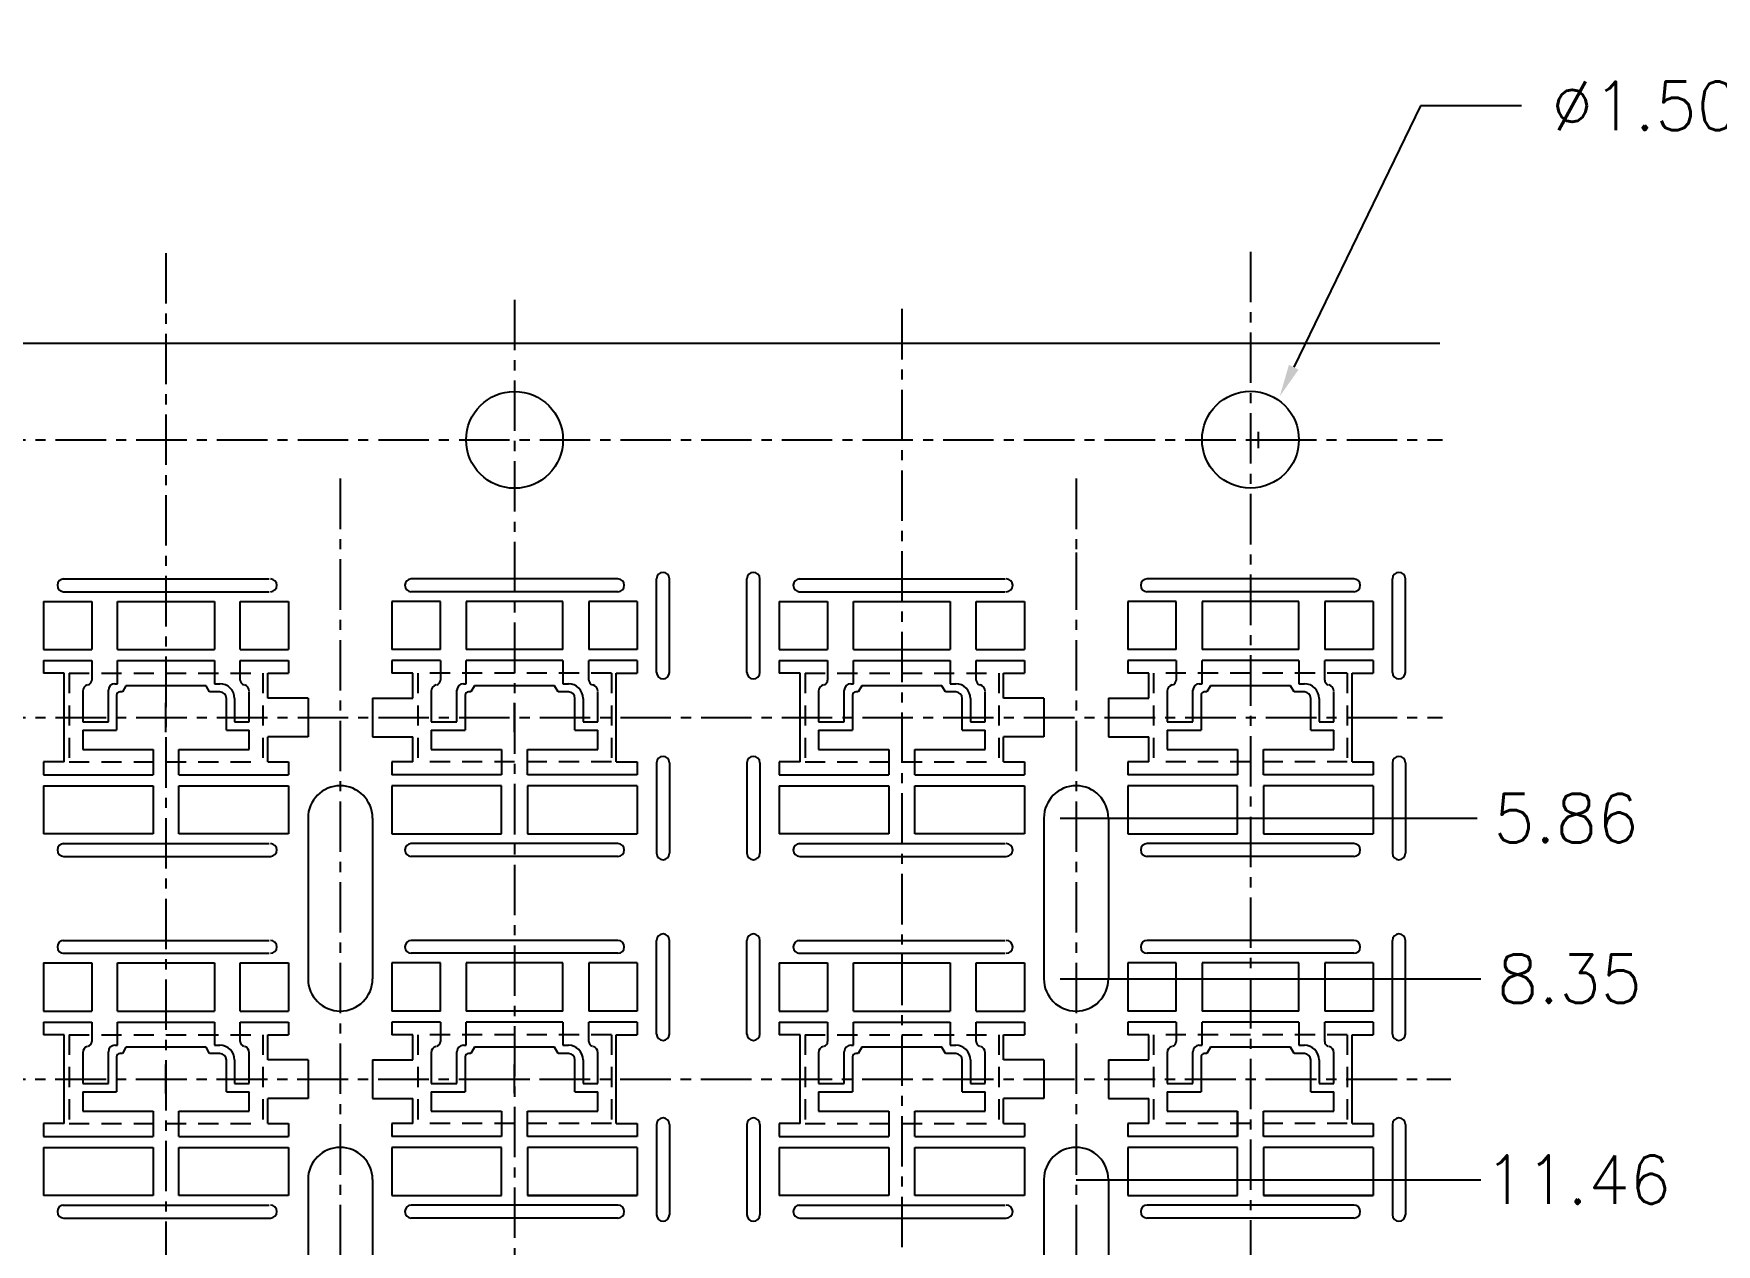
# Model space of a CAD drawing. Extents: x -243 to 181, y -292 to 90.
# Drawn here: x -169.9 to -65.6, y 5.1 to 80.1 of the extents above; entities that cross this region are included whole.
import ezdxf

# ---------------------------------------------------------------- set-up
doc = ezdxf.new("R2010")
doc.units = 0
doc.header["$LTSCALE"] = 2.5
doc.header["$MEASUREMENT"] = 0
doc.header["$PDMODE"] = 34
doc.linetypes.add('CENTER', pattern=[2, 1.25, -0.25, 0.25, -0.25])
doc.linetypes.add('DASHED', pattern=[0.8, 0.5, -0.3])
doc.layers.get('DEFPOINTS').update_dxf_attribs({"linetype": 'CONTINUOUS'})
for name, color, linetype in [('BORDER', 10, 'DASHED'), ('CENTER', 7, 'CENTER'), ('DIM', 7, 'CONTINUOUS'), ('INNERFRAME', 5, 'CONTINUOUS'), ('LF', 5, 'CONTINUOUS')]:
    doc.layers.add(name, color=color, linetype=linetype)
doc.styles.get("Standard").update_dxf_attribs({"font": 'txt.shx', "height": 3})
doc.dimstyles.new('DIM-B', dxfattribs={"dimscale": 2, "dimtxt": 3, "dimasz": 1, "dimexe": 1, "dimexo": 0, "dimgap": 1, "dimtad": 0, "dimtih": 1, "dimtoh": 1, "dimdec": 3, "dimlfac": 0.05, "dimzin": 0, "dimdsep": 46, "dimtxsty": 'STANDARD', "dimcen": 0.5, "dimadec": 0, "dimazin": 0, "dimtp": 0.025, "dimtm": 0.025, "dimtfac": 1, "dimtdec": 3, "dimtofl": 0, "dimtmove": 0, "dimatfit": 3, "dimfxl": 1, "dimtolj": 1, "dimtzin": 0, "dimarcsym": 0})
doc.dimstyles.new('DIM-B_ 1_4', dxfattribs={"dimtxt": 3, "dimasz": 1, "dimexe": 1, "dimexo": 0, "dimgap": 1, "dimtad": 0, "dimtih": 1, "dimtoh": 1, "dimlfac": 0.25, "dimzin": 0, "dimdsep": 46, "dimtxsty": 'STANDARD', "dimcen": 0.5, "dimadec": 0, "dimazin": 0, "dimtp": 0.025, "dimtm": 0.025, "dimtfac": 1, "dimtofl": 0, "dimtmove": 0, "dimatfit": 3, "dimfxl": 1, "dimtolj": 1, "dimtzin": 0, "dimarcsym": 0})

# ---------------------------------------------------------------- blocks, each defined once
blk = doc.blocks.new('*D3')
at = {"layer": 'DEFPOINTS', "color": 0, "transparency": 16777216}
for p in [(20.68, 878.93), (18.06, 873.53)]:
    blk.add_point(p, dxfattribs=at)
at = {"layer": 'DIM', "color": 0, "lineweight": -2, "transparency": 16777216}
for p, q in [((29.41, 896.93), (21.55, 880.73)), ((35.66, 896.93), (29.41, 896.93)), ((18.87, 876.23), (19.87, 876.23)), ((19.37, 875.73), (19.37, 876.73))]:
    blk.add_line(p, q, dxfattribs=at)
at = {"layer": 'DIM', "color": 0, "transparency": 16777216}
blk.add_solid([(21.25, 880.88), (21.85, 880.59), (20.68, 878.93)], dxfattribs=at)
at = {"layer": 'DIM', "color": 0, "transparency": 16777216, "insert": (56.66, 896.93), "char_height": 3, "attachment_point": 5}
blk.add_mtext('\\A1;%%C1.500%%P0.025 TYP', dxfattribs=at)
blk = doc.blocks.new('*D89')
at = {"layer": 'DEFPOINTS', "color": 0, "transparency": 16777216}
for p in [(-93.93, 876.23), (9.07, 852.8), (32.92, 852.8)]:
    blk.add_point(p, dxfattribs=at)
at = {"layer": 'DIM', "color": 0, "lineweight": -2, "transparency": 16777216}
blk.add_line((9.07, 852.8), (32.92, 852.8), dxfattribs=at)
at = {"layer": 'DIM', "color": 0, "transparency": 16777216, "insert": (38.42, 852.8), "char_height": 3, "attachment_point": 5}
blk.add_mtext('\\A1;5.86', dxfattribs=at)
blk = doc.blocks.new('*D90')
at = {"layer": 'DEFPOINTS', "color": 0, "transparency": 16777216}
for p in [(-93.93, 876.23), (9.07, 842.85), (33.14, 842.85)]:
    blk.add_point(p, dxfattribs=at)
at = {"layer": 'DIM', "color": 0, "lineweight": -2, "transparency": 16777216}
blk.add_line((9.07, 842.85), (33.14, 842.85), dxfattribs=at)
at = {"layer": 'DIM', "color": 0, "transparency": 16777216, "insert": (38.64, 842.85), "char_height": 3, "attachment_point": 5}
blk.add_mtext('\\A1;8.35', dxfattribs=at)
blk = doc.blocks.new('*D91')
at = {"layer": 'DEFPOINTS', "color": 0, "transparency": 16777216}
for p in [(-93.93, 876.23), (9.07, 808), (33.12, 808)]:
    blk.add_point(p, dxfattribs=at)
at = {"layer": 'DIM', "color": 0, "lineweight": -2, "transparency": 16777216}
blk.add_line((9.07, 808), (33.12, 808), dxfattribs=at)
at = {"layer": 'DIM', "color": 0, "transparency": 16777216, "insert": (39.37, 808), "char_height": 3, "attachment_point": 5}
blk.add_mtext('\\A1;17.06', dxfattribs=at)
blk = doc.blocks.new('*D92')
at = {"layer": 'DEFPOINTS', "color": 0, "transparency": 16777216}
for p in [(-93.93, 876.23), (9.07, 798.05), (33.36, 798.05)]:
    blk.add_point(p, dxfattribs=at)
at = {"layer": 'DIM', "color": 0, "lineweight": -2, "transparency": 16777216}
blk.add_line((9.07, 798.05), (33.36, 798.05), dxfattribs=at)
at = {"layer": 'DIM', "color": 0, "transparency": 16777216, "insert": (39.86, 798.05), "char_height": 3, "attachment_point": 5}
blk.add_mtext('\\A1;19.55', dxfattribs=at)
blk = doc.blocks.new('*D93')
at = {"layer": 'DEFPOINTS', "color": 0, "transparency": 16777216}
for p in [(-93.93, 876.23), (9.07, 763.2), (33.71, 763.2)]:
    blk.add_point(p, dxfattribs=at)
at = {"layer": 'DIM', "color": 0, "lineweight": -2, "transparency": 16777216}
blk.add_line((9.07, 763.2), (33.71, 763.2), dxfattribs=at)
at = {"layer": 'DIM', "color": 0, "transparency": 16777216, "insert": (40.71, 763.2), "char_height": 3, "attachment_point": 5}
blk.add_mtext('\\A1;28.26', dxfattribs=at)
blk = doc.blocks.new('*D94')
at = {"layer": 'DEFPOINTS', "color": 0, "transparency": 16777216}
for p in [(-93.93, 876.23), (10.07, 753.25), (34.06, 753.25)]:
    blk.add_point(p, dxfattribs=at)
at = {"layer": 'DIM', "color": 0, "lineweight": -2, "transparency": 16777216}
blk.add_line((10.07, 753.25), (34.06, 753.25), dxfattribs=at)
at = {"layer": 'DIM', "color": 0, "transparency": 16777216, "insert": (40.81, 753.25), "char_height": 3, "attachment_point": 5}
blk.add_mtext('\\A1;30.75', dxfattribs=at)
blk = doc.blocks.new('*D95')
at = {"layer": 'DEFPOINTS', "color": 0, "transparency": 16777216}
for p in [(-93.93, 876.23), (9.07, 718.4), (35.13, 718.4)]:
    blk.add_point(p, dxfattribs=at)
at = {"layer": 'DIM', "color": 0, "lineweight": -2, "transparency": 16777216}
blk.add_line((9.07, 718.4), (35.13, 718.4), dxfattribs=at)
at = {"layer": 'DIM', "color": 0, "transparency": 16777216, "insert": (42.13, 718.4), "char_height": 3, "attachment_point": 5}
blk.add_mtext('\\A1;39.46', dxfattribs=at)
blk = doc.blocks.new('*D96')
at = {"layer": 'DEFPOINTS', "color": 0, "transparency": 16777216}
for p in [(-93.93, 876.23), (9.07, 708.45), (35.72, 708.45)]:
    blk.add_point(p, dxfattribs=at)
at = {"layer": 'DIM', "color": 0, "lineweight": -2, "transparency": 16777216}
blk.add_line((9.07, 708.45), (35.72, 708.45), dxfattribs=at)
at = {"layer": 'DIM', "color": 0, "transparency": 16777216, "insert": (42.22, 708.45), "char_height": 3, "attachment_point": 5}
blk.add_mtext('\\A1;41.95', dxfattribs=at)
blk = doc.blocks.new('41930')
at = {"layer": 'INNERFRAME'}
for p, q in [((-221.82, 47.61), (-221.82, 41.55)), ((-213.82, 40.4), (-213.82, 47.61)), ((-183.82, 47.61), (-183.82, 40.4)), ((-175.82, 41.55), (-175.82, 47.61)), ((-224.62, 38.12), (-224.62, 28.6)), ((-216.66, 28.6), (-216.66, 38.4)), ((-214.66, 40.4), (-213.82, 40.4)), ((-214.12, 36.86), (-214.12, 26)), ((-212.34, 37.86), (-213.12, 37.86)), ((-211.22, 39.8), (-212.34, 37.86)), ((-196.32, 39.8), (-211.22, 39.8)), ((-186.42, 39.8), (-196.32, 39.8)), ((-185.3, 37.86), (-186.42, 39.8)), ((-182.12, 37.86), (-185.3, 37.86)), ((-183.82, 40.4), (-182.12, 40.4)), ((-173.02, 28.6), (-173.02, 37.94)), ((-180.12, 26), (-180.12, 35.86)), ((-177.58, 35.86), (-177.58, 28.6)), ((-224.62, 28.6), (-216.66, 28.6)), ((-177.58, 28.6), (-173.02, 28.6)), ((-224.62, 26), (-224.62, 20)), ((-224.62, 26), (-214.12, 26)), ((-224.62, 24.1), (-224.62, 20)), ((-224.62, 24.09), (-224.62, 19.99)), ((-180.12, 26), (-173.02, 26)), ((-173.02, 20), (-173.02, 26)), ((-224.62, 20), (-202.82, 20)), ((-202.82, 20), (-202.82, 12.19)), ((-194.82, 12.19), (-194.82, 20)), ((-194.82, 20), (-173.02, 20))]:
    blk.add_line(p, q, dxfattribs=at)
for centre, radius, start, end in [((-222.62, 38.12), 2, 105, 180), ((-223.32, 41.55), 1.5, 285, 360), ((-214.66, 38.4), 2, 90, 180), ((-213.12, 36.86), 1, 90, 180), ((-182.12, 35.86), 4.54, 0, 90), ((-182.12, 35.86), 2, 0, 90), ((-174.32, 41.55), 1.5, 180, 255), ((-175.02, 38.12), 2, 360, 75)]:
    blk.add_arc(centre, radius, start, end, dxfattribs=at)
blk = doc.blocks.new('*D114')
at = {"layer": 'DEFPOINTS', "color": 0, "transparency": 16777216}
for p in [(-93.93, 876.23), (8.07, 820.45), (33.14, 820.45)]:
    blk.add_point(p, dxfattribs=at)
at = {"layer": 'DIM', "color": 0, "lineweight": -2, "transparency": 16777216}
blk.add_line((8.07, 820.45), (33.14, 820.45), dxfattribs=at)
at = {"layer": 'DIM', "color": 0, "transparency": 16777216, "insert": (39.64, 820.45), "char_height": 3, "attachment_point": 5}
blk.add_mtext('\\A1;13.95', dxfattribs=at)
blk = doc.blocks.new('*D115')
at = {"layer": 'DEFPOINTS', "color": 0, "transparency": 16777216}
for p in [(-93.93, 876.23), (8.07, 830.4), (33.14, 830.4)]:
    blk.add_point(p, dxfattribs=at)
at = {"layer": 'DIM', "color": 0, "lineweight": -2, "transparency": 16777216}
blk.add_line((8.07, 830.4), (33.14, 830.4), dxfattribs=at)
at = {"layer": 'DIM', "color": 0, "transparency": 16777216, "insert": (39.14, 830.4), "char_height": 3, "attachment_point": 5}
blk.add_mtext('\\A1;11.46', dxfattribs=at)
blk = doc.blocks.new('*D116')
at = {"layer": 'DEFPOINTS', "color": 0, "transparency": 16777216}
for p in [(-93.93, 876.23), (8.07, 785.6), (33.14, 785.6)]:
    blk.add_point(p, dxfattribs=at)
at = {"layer": 'DIM', "color": 0, "lineweight": -2, "transparency": 16777216}
blk.add_line((8.07, 785.6), (33.14, 785.6), dxfattribs=at)
at = {"layer": 'DIM', "color": 0, "transparency": 16777216, "insert": (40.14, 785.6), "char_height": 3, "attachment_point": 5}
blk.add_mtext('\\A1;22.66', dxfattribs=at)
blk = doc.blocks.new('*D117')
at = {"layer": 'DEFPOINTS', "color": 0, "transparency": 16777216}
for p in [(-93.93, 876.23), (8.07, 775.65), (33.14, 775.65)]:
    blk.add_point(p, dxfattribs=at)
at = {"layer": 'DIM', "color": 0, "lineweight": -2, "transparency": 16777216}
blk.add_line((8.07, 775.65), (33.14, 775.65), dxfattribs=at)
at = {"layer": 'DIM', "color": 0, "transparency": 16777216, "insert": (39.64, 775.65), "char_height": 3, "attachment_point": 5}
blk.add_mtext('\\A1;25.15', dxfattribs=at)
blk = doc.blocks.new('*D118')
at = {"layer": 'DEFPOINTS', "color": 0, "transparency": 16777216}
for p in [(-93.93, 876.23), (8.07, 730.85), (33.14, 730.85)]:
    blk.add_point(p, dxfattribs=at)
at = {"layer": 'DIM', "color": 0, "lineweight": -2, "transparency": 16777216}
blk.add_line((8.07, 730.85), (33.14, 730.85), dxfattribs=at)
at = {"layer": 'DIM', "color": 0, "transparency": 16777216, "insert": (40.14, 730.85), "char_height": 3, "attachment_point": 5}
blk.add_mtext('\\A1;36.35', dxfattribs=at)
blk = doc.blocks.new('*D119')
at = {"layer": 'DEFPOINTS', "color": 0, "transparency": 16777216}
for p in [(-93.93, 876.23), (8.07, 740.8), (33.14, 740.8)]:
    blk.add_point(p, dxfattribs=at)
at = {"layer": 'DIM', "color": 0, "lineweight": -2, "transparency": 16777216}
blk.add_line((8.07, 740.8), (33.14, 740.8), dxfattribs=at)
at = {"layer": 'DIM', "color": 0, "transparency": 16777216, "insert": (40.14, 740.8), "char_height": 3, "attachment_point": 5}
blk.add_mtext('\\A1;33.86', dxfattribs=at)
blk = doc.blocks.new('*U128')
at = {"layer": 'LF'}
for p, q in [((-17.235, 8.6), (-4.435, 8.6)), ((17.165, 8.6), (4.365, 8.6)), ((-17.235, 7.8), (-4.435, 7.8)), ((17.165, 7.8), (4.365, 7.8)), ((-17.235, -7.8), (-4.435, -7.8)), ((17.165, -7.8), (4.365, -7.8)), ((-17.165, -8.6), (-4.365, -8.6)), ((17.165, -8.6), (4.365, -8.6))]:
    blk.add_line(p, q, dxfattribs=at)
for centre, start, end in [((-17.165, 8.2), 90, 270), ((-4.365, 8.2), 270, 90), ((4.365, 8.2), 90, 270), ((17.165, 8.2), 270, 90), ((-17.165, -8.2), 90, 270), ((-4.365, -8.2), 270, 90), ((4.365, -8.2), 90, 270), ((17.165, -8.2), 270, 90)]:
    blk.add_arc(centre, 0.4, start, end, dxfattribs=at)
blk = doc.blocks.new('*U129')
at = {"layer": 'DIM', "color": 0, "linetype": 'ByBlock', "lineweight": -2, "transparency": 16777216}
for p in [(45.6, 0), (91.2, 0), (45.6, -22.4), (91.2, -22.4)]:
    blk.add_blockref('*U128', p, dxfattribs=at)

msp = doc.modelspace()

# ---------------------------------------------------------------- linework, layer by layer
at = {"layer": 'BORDER'}
for p, q in [((-167.7169, 40.5306), (-167.7169, 35.0306)), ((-167.7169, 40.5306), (-155.7169, 40.5306)), ((-155.7169, 40.5306), (-155.7169, 35.0306)), ((-134.1169, 40.5306), (-146.1169, 40.5306)), ((-146.1169, 40.5306), (-146.1169, 35.0306)), ((-134.1169, 40.5306), (-134.1169, 35.0306)), ((-122.1183, 40.5306), (-122.1183, 35.0306)), ((-122.1183, 40.5306), (-110.1183, 40.5306)), ((-110.1183, 40.5306), (-110.1183, 35.0306)), ((-88.5183, 40.5306), (-100.5183, 40.5306)), ((-100.5183, 40.5306), (-100.5183, 35.0306)), ((-88.5183, 40.5306), (-88.5183, 35.0306)), ((-167.7169, 35.0306), (-155.7169, 35.0306)), ((-134.1169, 35.0306), (-146.1169, 35.0306)), ((-122.1183, 35.0306), (-110.1183, 35.0306)), ((-88.5183, 35.0306), (-100.5183, 35.0306)), ((-167.7169, 18.1306), (-167.7169, 12.6306)), ((-167.7169, 18.1306), (-155.7169, 18.1306)), ((-155.7169, 18.1306), (-155.7169, 12.6306)), ((-134.1169, 18.1306), (-146.1169, 18.1306)), ((-146.1169, 18.1306), (-146.1169, 12.6306)), ((-134.1169, 18.1306), (-134.1169, 12.6306)), ((-122.1183, 18.1306), (-122.1183, 12.6306)), ((-122.1183, 18.1306), (-110.1183, 18.1306)), ((-110.1183, 18.1306), (-110.1183, 12.6306)), ((-88.5183, 18.1306), (-100.5183, 18.1306)), ((-100.5183, 18.1306), (-100.5183, 12.6306)), ((-88.5183, 18.1306), (-88.5183, 12.6306)), ((-167.7169, 12.6306), (-155.7169, 12.6306)), ((-134.1169, 12.6306), (-146.1169, 12.6306)), ((-122.1183, 12.6306), (-110.1183, 12.6306)), ((-88.5183, 12.6306), (-100.5183, 12.6306))]:
    msp.add_line(p, q, dxfattribs=at)
at = {"layer": 'CENTER'}
for p, q in [((-161.7169, 66.5538), (-161.7169, -143.681)), ((-94.5183, 66.6337), (-94.5183, -143.482)), ((-140.1169, 63.6619), (-140.1169, -143.8)), ((-116.1183, 63.0902), (-116.1183, -143.8392)), ((-218.556, 54.9804), (-82.6123, 54.9804)), ((-150.9169, 52.5823), (-150.9169, -132.0777)), ((-105.3183, 52.5823), (-105.3183, -132.0777)), ((-105.3183, 48.0106), (-105.3183, 45.94)), ((-218.556, 37.7806), (-82.6123, 37.7806)), ((-106.3183, 31.5506), (-104.3183, 31.5506)), ((-106.3183, 21.5941), (-104.3183, 21.5941)), ((-218.5795, 15.3806), (-82.1016, 15.3806)), ((-218.556, 15.3806), (-82.6123, 15.3806))]:
    msp.add_line(p, q, dxfattribs=at)
at = {"layer": 'CENTER', "linetype": 'CENTER'}
for p, q in [((-161.7169, 36.8806), (-161.7169, 38.6806)), ((-140.1169, 36.8806), (-140.1169, 38.6806)), ((-161.7169, 14.4806), (-161.7169, 16.2806)), ((-140.1169, 14.4806), (-140.1169, 16.2806)), ((-162.6169, 15.3806), (-160.8169, 15.3806)), ((-141.0169, 15.3806), (-139.2169, 15.3806))]:
    msp.add_line(p, q, dxfattribs=at)
at = {"layer": 'INNERFRAME'}
for p, q in [((-166.3169, 44.9723), (-166.3169, 41.994)), ((-164.7169, 41.994), (-164.7169, 44.9723)), ((-158.7169, 44.9723), (-158.7169, 41.994)), ((-157.1169, 41.994), (-157.1169, 44.9723)), ((-144.7169, 41.994), (-144.7169, 44.9723)), ((-143.1169, 44.9723), (-143.1169, 41.994)), ((-137.1169, 41.994), (-137.1169, 44.9723)), ((-135.5169, 44.9723), (-135.5169, 41.994)), ((-120.7183, 44.9723), (-120.7183, 41.994)), ((-119.1183, 41.994), (-119.1183, 44.9723)), ((-113.1183, 44.9723), (-113.1183, 41.994)), ((-111.5183, 41.994), (-111.5183, 44.9723)), ((-99.1183, 41.994), (-99.1183, 44.9723)), ((-97.5183, 44.9723), (-97.5183, 41.994)), ((-91.5183, 41.994), (-91.5183, 44.9723)), ((-89.9183, 44.9723), (-89.9183, 41.994)), ((-166.3169, 41.314), (-166.3169, 40.1025)), ((-162.5169, 33.5506), (-162.5169, 30.5723)), ((-160.9169, 30.5723), (-160.9169, 33.5506)), ((-140.9169, 30.5723), (-140.9169, 33.5506)), ((-139.3169, 33.5506), (-139.3169, 30.5723)), ((-116.9183, 33.5506), (-116.9183, 30.5723)), ((-115.3183, 30.5723), (-115.3183, 33.5506)), ((-95.3183, 30.5723), (-95.3183, 33.5506)), ((-93.7183, 33.5506), (-93.7183, 30.5723)), ((-166.3169, 22.5724), (-166.3169, 19.5941)), ((-164.7169, 19.5941), (-164.7169, 22.5724)), ((-158.7169, 22.5724), (-158.7169, 19.5941)), ((-157.1169, 19.5941), (-157.1169, 22.5724)), ((-144.7169, 19.5941), (-144.7169, 22.5724)), ((-143.1169, 22.5724), (-143.1169, 19.5941)), ((-137.1169, 19.5941), (-137.1169, 22.5724)), ((-135.5169, 22.5724), (-135.5169, 19.5941)), ((-120.7183, 22.5724), (-120.7183, 19.5941)), ((-119.1183, 19.5941), (-119.1183, 22.5724)), ((-113.1183, 22.5724), (-113.1183, 19.5941)), ((-111.5183, 19.5941), (-111.5183, 22.5724)), ((-99.1183, 19.5941), (-99.1183, 22.5724)), ((-97.5183, 22.5724), (-97.5183, 19.5941)), ((-91.5183, 19.5941), (-91.5183, 22.5724)), ((-89.9183, 22.5724), (-89.9183, 19.5941)), ((-110.9583, 16.9799), (-110.9583, 17.0154)), ((-95.3183, 11.8306), (-95.3183, 13.3924)), ((-162.5169, 11.1506), (-162.5169, 8.1724)), ((-160.9169, 8.1724), (-160.9169, 11.1506)), ((-140.9169, 8.1724), (-140.9169, 11.1506)), ((-139.3169, 11.1506), (-139.3169, 8.1724)), ((-116.9183, 11.1506), (-116.9183, 8.1724)), ((-115.3183, 8.1724), (-115.3183, 11.1506)), ((-95.3183, 8.1724), (-95.3183, 11.1506)), ((-93.7183, 11.1506), (-93.7183, 8.1724))]:
    msp.add_line(p, q, dxfattribs=at)
at = {"layer": 'LF'}
for p, q in [((-214.896, 60.9804), (-82.7825, 60.9804)), ((-131.3169, 40.5723), (-131.3169, 46.3723)), ((-130.5169, 40.5723), (-130.5169, 46.3723)), ((-125.7183, 40.5723), (-125.7183, 46.3723)), ((-124.9183, 40.5723), (-124.9183, 46.3723)), ((-85.7183, 40.5723), (-85.7183, 46.3723)), ((-84.9183, 40.5723), (-84.9183, 46.3723)), ((-169.3169, 44.9723), (-166.3169, 44.9723)), ((-169.3169, 44.9723), (-169.3169, 41.994)), ((-164.7169, 44.9723), (-158.7169, 44.9723)), ((-157.1169, 44.9723), (-154.1169, 44.9723)), ((-154.1169, 44.9723), (-154.1169, 41.994)), ((-154.1169, 44.9723), (-154.1169, 41.994)), ((-144.7169, 44.9723), (-147.7169, 44.9723)), ((-147.7169, 44.9723), (-147.7169, 41.994)), ((-147.7169, 44.9723), (-147.7169, 41.994)), ((-137.1169, 44.9723), (-143.1169, 44.9723)), ((-132.5169, 44.9723), (-135.5169, 44.9723)), ((-132.5169, 44.9723), (-132.5169, 41.994)), ((-123.7183, 44.9723), (-120.7183, 44.9723)), ((-123.7183, 44.9723), (-123.7183, 41.994)), ((-119.1183, 44.9723), (-113.1183, 44.9723)), ((-111.5183, 44.9723), (-108.5183, 44.9723)), ((-108.5183, 44.9723), (-108.5183, 41.994)), ((-108.5183, 44.9723), (-108.5183, 41.994)), ((-99.1183, 44.9723), (-102.1183, 44.9723)), ((-102.1183, 44.9723), (-102.1183, 41.994)), ((-102.1183, 44.9723), (-102.1183, 41.994)), ((-91.5183, 44.9723), (-97.5183, 44.9723)), ((-86.9183, 44.9723), (-89.9183, 44.9723)), ((-86.9183, 44.9723), (-86.9183, 41.994)), ((-169.3169, 41.994), (-166.3169, 41.994)), ((-164.7169, 41.994), (-158.7169, 41.994)), ((-157.1169, 41.994), (-154.1169, 41.994)), ((-144.7169, 41.994), (-147.7169, 41.994)), ((-137.1169, 41.994), (-143.1169, 41.994)), ((-132.5169, 41.994), (-135.5169, 41.994)), ((-123.7183, 41.994), (-120.7183, 41.994)), ((-119.1183, 41.994), (-113.1183, 41.994)), ((-111.5183, 41.994), (-108.5183, 41.994)), ((-99.1183, 41.994), (-102.1183, 41.994)), ((-91.5183, 41.994), (-97.5183, 41.994)), ((-86.9183, 41.994), (-89.9183, 41.994)), ((-169.3169, 41.314), (-166.3169, 41.314)), ((-169.3169, 41.314), (-169.3169, 40.5306)), ((-164.7169, 41.314), (-158.7169, 41.314)), ((-157.1169, 41.314), (-154.1169, 41.314)), ((-154.1169, 41.314), (-154.1169, 40.5306)), ((-144.7169, 41.314), (-147.7169, 41.314)), ((-147.7169, 41.314), (-147.7169, 40.5306)), ((-137.1169, 41.314), (-143.1169, 41.314)), ((-132.5169, 41.314), (-135.5169, 41.314)), ((-132.5169, 41.314), (-132.5169, 40.5306)), ((-123.7183, 41.314), (-120.7183, 41.314)), ((-123.7183, 41.314), (-123.7183, 40.5306)), ((-119.1183, 41.314), (-113.1183, 41.314)), ((-111.5183, 41.314), (-108.5183, 41.314)), ((-108.5183, 41.314), (-108.5183, 40.5306)), ((-99.1183, 41.314), (-102.1183, 41.314)), ((-102.1183, 41.314), (-102.1183, 40.5306)), ((-91.5183, 41.314), (-97.5183, 41.314)), ((-86.9183, 41.314), (-89.9183, 41.314)), ((-86.9183, 41.314), (-86.9183, 40.5306)), ((-168.0209, 40.5306), (-169.3169, 40.5306)), ((-168.0209, 35.0306), (-168.0209, 40.5306)), ((-155.4129, 38.9806), (-155.4129, 40.5306)), ((-155.4129, 40.5306), (-154.1169, 40.5306)), ((-146.4209, 40.5306), (-147.7169, 40.5306)), ((-146.4209, 38.9806), (-146.4209, 40.5306)), ((-133.8129, 35.0306), (-133.8129, 40.5306)), ((-133.8129, 40.5306), (-132.5169, 40.5306)), ((-122.4223, 40.5306), (-123.7183, 40.5306)), ((-122.4223, 35.0306), (-122.4223, 40.5306)), ((-109.8143, 38.9806), (-109.8143, 40.5306)), ((-109.8143, 40.5306), (-108.5183, 40.5306)), ((-100.8223, 40.5306), (-102.1183, 40.5306)), ((-100.8223, 38.9806), (-100.8223, 40.5306)), ((-88.2143, 35.0306), (-88.2143, 40.5306)), ((-88.2143, 40.5306), (-86.9183, 40.5306)), ((-152.9169, 38.9806), (-155.4129, 38.9806)), ((-152.9169, 38.9806), (-152.9169, 36.5806)), ((-148.9169, 38.9806), (-146.4209, 38.9806)), ((-148.9169, 38.9806), (-148.9169, 36.5806)), ((-107.3183, 38.9806), (-109.8143, 38.9806)), ((-107.3183, 38.9806), (-107.3183, 36.5806)), ((-103.3183, 38.9806), (-100.8223, 38.9806)), ((-103.3183, 38.9806), (-103.3183, 36.5806)), ((-155.4129, 35.0306), (-155.4129, 36.5806)), ((-152.9169, 36.5806), (-155.4129, 36.5806)), ((-148.9169, 36.5806), (-146.4209, 36.5806)), ((-146.4209, 35.0306), (-146.4209, 36.5806)), ((-109.8143, 35.0306), (-109.8143, 36.5806)), ((-107.3183, 36.5806), (-109.8143, 36.5806)), ((-103.3183, 36.5806), (-100.8223, 36.5806)), ((-100.8223, 35.0306), (-100.8223, 36.5806)), ((-169.3169, 35.0306), (-169.3169, 34.2306)), ((-168.0209, 35.0306), (-169.3169, 35.0306)), ((-155.4129, 35.0306), (-154.1169, 35.0306)), ((-154.1169, 35.0306), (-154.1169, 34.2306)), ((-147.7169, 35.0306), (-147.7169, 34.2306)), ((-146.4209, 35.0306), (-147.7169, 35.0306)), ((-133.8129, 35.0306), (-132.5169, 35.0306)), ((-132.5169, 35.0306), (-132.5169, 34.2306)), ((-131.3169, 34.9723), (-131.3169, 29.3723)), ((-130.5169, 34.9723), (-130.5169, 29.3723)), ((-125.7183, 34.9723), (-125.7183, 29.3723)), ((-124.9183, 34.9723), (-124.9183, 29.3723)), ((-123.7183, 35.0306), (-123.7183, 34.2306)), ((-122.4223, 35.0306), (-123.7183, 35.0306)), ((-109.8143, 35.0306), (-108.5183, 35.0306)), ((-108.5183, 35.0306), (-108.5183, 34.2306)), ((-102.1183, 35.0306), (-102.1183, 34.2306)), ((-100.8223, 35.0306), (-102.1183, 35.0306)), ((-88.2143, 35.0306), (-86.9183, 35.0306)), ((-86.9183, 35.0306), (-86.9183, 34.2306)), ((-85.7183, 34.9723), (-85.7183, 29.3723)), ((-84.9183, 34.9723), (-84.9183, 29.3723)), ((-169.3169, 34.2306), (-162.5169, 34.2306)), ((-169.3169, 33.5506), (-162.5169, 33.5506)), ((-169.3169, 33.5506), (-169.3169, 30.5723)), ((-160.9169, 34.2306), (-154.1169, 34.2306)), ((-160.9169, 33.5506), (-154.1169, 33.5506)), ((-154.1169, 33.5506), (-154.1169, 30.5723)), ((-140.9169, 34.2306), (-147.7169, 34.2306)), ((-140.9169, 33.5506), (-147.7169, 33.5506)), ((-147.7169, 33.5506), (-147.7169, 30.5723)), ((-132.5169, 34.2306), (-139.3169, 34.2306)), ((-132.5169, 33.5506), (-139.3169, 33.5506)), ((-132.5169, 33.5506), (-132.5169, 30.5723)), ((-123.7183, 34.2306), (-116.9183, 34.2306)), ((-123.7183, 33.5506), (-116.9183, 33.5506)), ((-123.7183, 33.5506), (-123.7183, 30.5723)), ((-115.3183, 34.2306), (-108.5183, 34.2306)), ((-115.3183, 33.5506), (-108.5183, 33.5506)), ((-108.5183, 33.5506), (-108.5183, 30.5723)), ((-95.3183, 34.2306), (-102.1183, 34.2306)), ((-95.3183, 33.5506), (-102.1183, 33.5506)), ((-102.1183, 33.5506), (-102.1183, 30.5723)), ((-86.9183, 34.2306), (-93.7183, 34.2306)), ((-86.9183, 33.5506), (-93.7183, 33.5506)), ((-86.9183, 33.5506), (-86.9183, 30.5723)), ((-152.9169, 31.5506), (-152.9169, 21.5941)), ((-148.9169, 31.5506), (-148.9169, 21.5941)), ((-107.3183, 31.5506), (-107.3183, 21.5941)), ((-103.3183, 31.5506), (-103.3183, 21.5941)), ((-162.5169, 30.5723), (-169.3169, 30.5723)), ((-154.1169, 30.5723), (-160.9169, 30.5723)), ((-147.7169, 30.5723), (-140.9169, 30.5723)), ((-139.3169, 30.5723), (-132.5169, 30.5723)), ((-116.9183, 30.5723), (-123.7183, 30.5723)), ((-108.5183, 30.5723), (-115.3183, 30.5723)), ((-102.1183, 30.5723), (-95.3183, 30.5723)), ((-93.7183, 30.5723), (-86.9183, 30.5723)), ((-131.3169, 18.1724), (-131.3169, 23.9724)), ((-130.5169, 18.1724), (-130.5169, 23.9724)), ((-125.7183, 18.1724), (-125.7183, 23.9724)), ((-124.9183, 18.1724), (-124.9183, 23.9724)), ((-85.7183, 18.1724), (-85.7183, 23.9724)), ((-84.9183, 18.1724), (-84.9183, 23.9724)), ((-169.3169, 22.5724), (-166.3169, 22.5724)), ((-169.3169, 22.5724), (-169.3169, 19.5941)), ((-164.7169, 22.5724), (-158.7169, 22.5724)), ((-157.1169, 22.5724), (-154.1169, 22.5724)), ((-154.1169, 22.5724), (-154.1169, 19.5941)), ((-154.1169, 22.5724), (-154.1169, 19.5941)), ((-144.7169, 22.5724), (-147.7169, 22.5724)), ((-147.7169, 22.5724), (-147.7169, 19.5941)), ((-147.7169, 22.5724), (-147.7169, 19.5941)), ((-137.1169, 22.5724), (-143.1169, 22.5724)), ((-132.5169, 22.5724), (-135.5169, 22.5724)), ((-132.5169, 22.5724), (-132.5169, 19.5941)), ((-123.7183, 22.5724), (-120.7183, 22.5724)), ((-123.7183, 22.5724), (-123.7183, 19.5941)), ((-119.1183, 22.5724), (-113.1183, 22.5724)), ((-111.5183, 22.5724), (-108.5183, 22.5724)), ((-108.5183, 22.5724), (-108.5183, 19.5941)), ((-108.5183, 22.5724), (-108.5183, 19.5941)), ((-99.1183, 22.5724), (-102.1183, 22.5724)), ((-102.1183, 22.5724), (-102.1183, 19.5941)), ((-102.1183, 22.5724), (-102.1183, 19.5941)), ((-91.5183, 22.5724), (-97.5183, 22.5724)), ((-86.9183, 22.5724), (-89.9183, 22.5724)), ((-86.9183, 22.5724), (-86.9183, 19.5941)), ((-169.3169, 19.5941), (-166.3169, 19.5941)), ((-169.3169, 18.9141), (-166.3169, 18.9141)), ((-169.3169, 18.9141), (-169.3169, 18.1306)), ((-164.7169, 19.5941), (-158.7169, 19.5941)), ((-164.7169, 18.9141), (-158.7169, 18.9141)), ((-157.1169, 19.5941), (-154.1169, 19.5941)), ((-157.1169, 18.9141), (-154.1169, 18.9141)), ((-154.1169, 18.9141), (-154.1169, 18.1306)), ((-144.7169, 19.5941), (-147.7169, 19.5941)), ((-144.7169, 18.9141), (-147.7169, 18.9141)), ((-147.7169, 18.9141), (-147.7169, 18.1306)), ((-137.1169, 19.5941), (-143.1169, 19.5941)), ((-137.1169, 18.9141), (-143.1169, 18.9141)), ((-132.5169, 19.5941), (-135.5169, 19.5941)), ((-132.5169, 18.9141), (-135.5169, 18.9141)), ((-132.5169, 18.9141), (-132.5169, 18.1306)), ((-123.7183, 19.5941), (-120.7183, 19.5941)), ((-123.7183, 18.9141), (-120.7183, 18.9141)), ((-123.7183, 18.9141), (-123.7183, 18.1306)), ((-119.1183, 19.5941), (-113.1183, 19.5941)), ((-119.1183, 18.9141), (-113.1183, 18.9141)), ((-111.5183, 19.5941), (-108.5183, 19.5941)), ((-111.5183, 18.9141), (-108.5183, 18.9141)), ((-108.5183, 18.9141), (-108.5183, 18.1306)), ((-99.1183, 19.5941), (-102.1183, 19.5941)), ((-99.1183, 18.9141), (-102.1183, 18.9141)), ((-102.1183, 18.9141), (-102.1183, 18.1306)), ((-91.5183, 19.5941), (-97.5183, 19.5941)), ((-91.5183, 18.9141), (-97.5183, 18.9141)), ((-86.9183, 19.5941), (-89.9183, 19.5941)), ((-86.9183, 18.9141), (-89.9183, 18.9141)), ((-86.9183, 18.9141), (-86.9183, 18.1306)), ((-168.0209, 18.1306), (-169.3169, 18.1306)), ((-168.0209, 12.6306), (-168.0209, 18.1306)), ((-155.4129, 16.5806), (-155.4129, 18.1306)), ((-155.4129, 18.1306), (-154.1169, 18.1306)), ((-146.4209, 18.1306), (-147.7169, 18.1306)), ((-146.4209, 16.5806), (-146.4209, 18.1306)), ((-133.8129, 12.6306), (-133.8129, 18.1306)), ((-133.8129, 18.1306), (-132.5169, 18.1306)), ((-122.4223, 18.1306), (-123.7183, 18.1306)), ((-122.4223, 12.6306), (-122.4223, 18.1306)), ((-109.8143, 16.5806), (-109.8143, 18.1306)), ((-109.8143, 18.1306), (-108.5183, 18.1306)), ((-100.8223, 18.1306), (-102.1183, 18.1306)), ((-100.8223, 16.5806), (-100.8223, 18.1306)), ((-88.2143, 12.6306), (-88.2143, 18.1306)), ((-88.2143, 18.1306), (-86.9183, 18.1306)), ((-152.9169, 16.5806), (-155.4129, 16.5806)), ((-152.9169, 16.5806), (-152.9169, 14.1806)), ((-148.9169, 16.5806), (-146.4209, 16.5806)), ((-148.9169, 16.5806), (-148.9169, 14.1806)), ((-107.3183, 16.5806), (-109.8143, 16.5806)), ((-107.3183, 16.5806), (-107.3183, 14.1806)), ((-103.3183, 16.5806), (-100.8223, 16.5806)), ((-103.3183, 16.5806), (-103.3183, 14.1806)), ((-155.4129, 12.6306), (-155.4129, 14.1806)), ((-152.9169, 14.1806), (-155.4129, 14.1806)), ((-148.9169, 14.1806), (-146.4209, 14.1806)), ((-146.4209, 12.6306), (-146.4209, 14.1806)), ((-109.8143, 12.6306), (-109.8143, 14.1806)), ((-107.3183, 14.1806), (-109.8143, 14.1806)), ((-103.3183, 14.1806), (-100.8223, 14.1806)), ((-100.8223, 12.6306), (-100.8223, 14.1806)), ((-169.3169, 12.6306), (-169.3169, 11.8306)), ((-168.0209, 12.6306), (-169.3169, 12.6306)), ((-155.4129, 12.6306), (-154.1169, 12.6306)), ((-154.1169, 12.6306), (-154.1169, 11.8306)), ((-147.7169, 12.6306), (-147.7169, 11.8306)), ((-146.4209, 12.6306), (-147.7169, 12.6306)), ((-133.8129, 12.6306), (-132.5169, 12.6306)), ((-132.5169, 12.6306), (-132.5169, 11.8306)), ((-131.3169, 12.5724), (-131.3169, 6.9724)), ((-130.5169, 12.5724), (-130.5169, 6.9724)), ((-125.7183, 12.5724), (-125.7183, 6.9724)), ((-124.9183, 12.5724), (-124.9183, 6.9724)), ((-123.7183, 12.6306), (-123.7183, 11.8306)), ((-122.4223, 12.6306), (-123.7183, 12.6306)), ((-109.8143, 12.6306), (-108.5183, 12.6306)), ((-108.5183, 12.6306), (-108.5183, 11.8306)), ((-102.1183, 12.6306), (-102.1183, 11.8306)), ((-100.8223, 12.6306), (-102.1183, 12.6306)), ((-88.2143, 12.6306), (-86.9183, 12.6306)), ((-86.9183, 12.6306), (-86.9183, 11.8306)), ((-85.7183, 12.5724), (-85.7183, 6.9724)), ((-84.9183, 12.5724), (-84.9183, 6.9724)), ((-169.3169, 11.8306), (-162.5169, 11.8306)), ((-160.9169, 11.8306), (-154.1169, 11.8306)), ((-140.9169, 11.8306), (-147.7169, 11.8306)), ((-132.5169, 11.8306), (-139.3169, 11.8306)), ((-123.7183, 11.8306), (-116.9183, 11.8306)), ((-115.3183, 11.8306), (-108.5183, 11.8306)), ((-95.3183, 11.8306), (-102.1183, 11.8306)), ((-86.9183, 11.8306), (-93.7183, 11.8306)), ((-169.3169, 11.1506), (-162.5169, 11.1506)), ((-169.3169, 11.1506), (-169.3169, 8.1724)), ((-160.9169, 11.1506), (-154.1169, 11.1506)), ((-154.1169, 11.1506), (-154.1169, 8.1724)), ((-140.9169, 11.1506), (-147.7169, 11.1506)), ((-147.7169, 11.1506), (-147.7169, 8.1724)), ((-132.5169, 11.1506), (-139.3169, 11.1506)), ((-132.5169, 11.1506), (-132.5169, 8.1724)), ((-132.5169, 11.1506), (-132.5169, 8.1724)), ((-123.7183, 11.1506), (-116.9183, 11.1506)), ((-123.7183, 11.1506), (-123.7183, 8.1724)), ((-115.3183, 11.1506), (-108.5183, 11.1506)), ((-108.5183, 11.1506), (-108.5183, 8.1724)), ((-95.3183, 11.1506), (-102.1183, 11.1506)), ((-102.1183, 11.1506), (-102.1183, 8.1724)), ((-86.9183, 11.1506), (-93.7183, 11.1506)), ((-86.9183, 11.1506), (-86.9183, 8.1724)), ((-86.9183, 11.1506), (-86.9183, 8.1724)), ((-152.9169, 9.1506), (-152.9169, -0.8058)), ((-148.9169, 9.1506), (-148.9169, -0.8058)), ((-107.3183, 9.1506), (-107.3183, -0.8058)), ((-103.3183, 9.1506), (-103.3183, -0.8058)), ((-162.5169, 8.1724), (-169.3169, 8.1724)), ((-154.1169, 8.1724), (-160.9169, 8.1724)), ((-147.7169, 8.1724), (-140.9169, 8.1724)), ((-132.5169, 8.1724), (-139.3169, 8.1724)), ((-139.3169, 8.1724), (-132.5169, 8.1724)), ((-116.9183, 8.1724), (-123.7183, 8.1724)), ((-108.5183, 8.1724), (-115.3183, 8.1724)), ((-102.1183, 8.1724), (-95.3183, 8.1724)), ((-86.9183, 8.1724), (-93.7183, 8.1724)), ((-93.7183, 8.1724), (-86.9183, 8.1724))]:
    msp.add_line(p, q, dxfattribs=at)
for centre in [(-140.1169, 54.9804), (-94.5183, 54.9937)]:
    msp.add_circle(centre, 3, dxfattribs=at)
for centre, radius, start, end in [((-130.9169, 46.3723), 0.4, 0, 180), ((-125.3183, 46.3723), 0.4, 0, 180), ((-85.3183, 46.3723), 0.4, 0, 180), ((-130.9169, 40.5723), 0.4, 180, 0), ((-125.3183, 40.5723), 0.4, 180, 0), ((-85.3183, 40.5723), 0.4, 180, 0), ((-130.9169, 34.9723), 0.4, 0, 180), ((-125.3183, 34.9723), 0.4, 0, 180), ((-85.3183, 34.9723), 0.4, 0, 180), ((-150.9169, 31.5506), 2, 0, 180), ((-105.3183, 31.5506), 2, 0, 180), ((-130.9169, 29.3723), 0.4, 180, 0), ((-125.3183, 29.3723), 0.4, 180, 0), ((-85.3183, 29.3723), 0.4, 180, 0), ((-130.9169, 23.9724), 0.4, 0, 180), ((-125.3183, 23.9724), 0.4, 0, 180), ((-85.3183, 23.9724), 0.4, 0, 180), ((-150.9169, 21.5941), 2, 180, 0), ((-105.3183, 21.5941), 2, 180, 0), ((-130.9169, 18.1724), 0.4, 180, 0), ((-125.3183, 18.1724), 0.4, 180, 0), ((-85.3183, 18.1724), 0.4, 180, 0), ((-130.9169, 12.5724), 0.4, 0, 180), ((-125.3183, 12.5724), 0.4, 0, 180), ((-85.3183, 12.5724), 0.4, 0, 180), ((-150.9169, 9.1506), 2, 0, 180), ((-105.3183, 9.1506), 2, 0, 180), ((-130.9169, 6.9724), 0.4, 180, 0), ((-125.3183, 6.9724), 0.4, 180, 0), ((-85.3183, 6.9724), 0.4, 180, 0)]:
    msp.add_arc(centre, radius, start, end, dxfattribs=at)

# ---------------------------------------------------------------- block references
at = {"layer": 'DIM', "linetype": 'ByBlock'}
msp.add_blockref('*U129', (-196.481, 37.7723), dxfattribs=at)
at = {"layer": 'DIM', "color": 0, "xscale": 0.2, "yscale": 0.2, "zscale": 0.2}
for p in [(-121.9529, 31.7923), (-100.3529, 31.7923), (-76.3543, 31.7923), (-54.7543, 31.7923), (-121.9529, 9.3924), (-100.3529, 9.3924), (-76.3543, 9.3924), (-54.7543, 9.3924)]:
    msp.add_blockref('41930', p, dxfattribs=at)

# ---------------------------------------------------------------- dimensions: what is measured, and where the dimension line sits
at = {"layer": 'DIM'}
dim = msp.add_diameter_dim_2p(p1=(-95.3281, 52.2814), p2=(-92.7084, 57.6793), text='%%C1.500%%P0.025 TYP', dimstyle='DIM-B', override={"dimscale": 1, "dimtxt": 1, "dimasz": 2, "dimexe": 1, "dimexo": 0, "dimgap": 1, "dimtoh": 1, "dimlfac": 0.25, "dimcen": 0.5, "dimtol": 1, "dimtp": 0.025, "dimtmove": 0}, dxfattribs=at)
dim.commit()
dim.dimension.update_dxf_attribs({"geometry": '*D3', "text_midpoint": (-56.7253, 75.6736), "dimtype": 131, "insert": (-113.3844, -821.253)})
for feature_location, offset, picture, middle in [((-104.3183, 31.5506), (23.8523, 0), '*D89', (-74.966, 31.5506)), ((-104.3183, 21.5941), (24.0723, 0), '*D90', (-74.746, 21.5941)), ((-104.3183, -13.2493), (24.0523, 0), '*D91', (-74.016, -13.2493)), ((-104.3183, -23.2057), (24.2923, 0), '*D92', (-73.526, -23.2057)), ((-104.3183, -58.0491), (24.6423, 0), '*D93', (-72.676, -58.0491)), ((-103.3183, -68.0055), (23.9923, 0), '*D94', (-72.576, -68.0055)), ((-104.3183, -102.8489), (26.0623, 0), '*D95', (-71.256, -102.8489)), ((-104.3183, -112.8053), (26.6523, 0), '*D96', (-71.166, -112.8053)), ((-105.3183, -0.8058), (25.0723, 0), '*D114', (-73.746, -0.8058)), ((-105.3183, 9.1506), (25.0723, 0), '*D115', (-74.246, 9.1506)), ((-105.3183, -35.6492), (25.0723, 0), '*D116', (-73.246, -35.6492)), ((-105.3183, -45.6056), (25.0723, 0), '*D117', (-73.746, -45.6056)), ((-105.3183, -90.4054), (25.0723, 0), '*D118', (-73.246, -90.4054)), ((-105.3183, -80.449), (25.0723, 0), '*D119', (-73.246, -80.449))]:
    dim = msp.add_ordinate_dim(feature_location=feature_location, offset=offset, dtype=0, origin=(-207.316, 54.9804), dimstyle='DIM-B_ 1_4', dxfattribs=at)
    dim.commit()
    dim.dimension.update_dxf_attribs({"geometry": picture, "text_midpoint": middle, "insert": (-113.3844, -821.253)})

doc.saveas('drawing.dxf')
